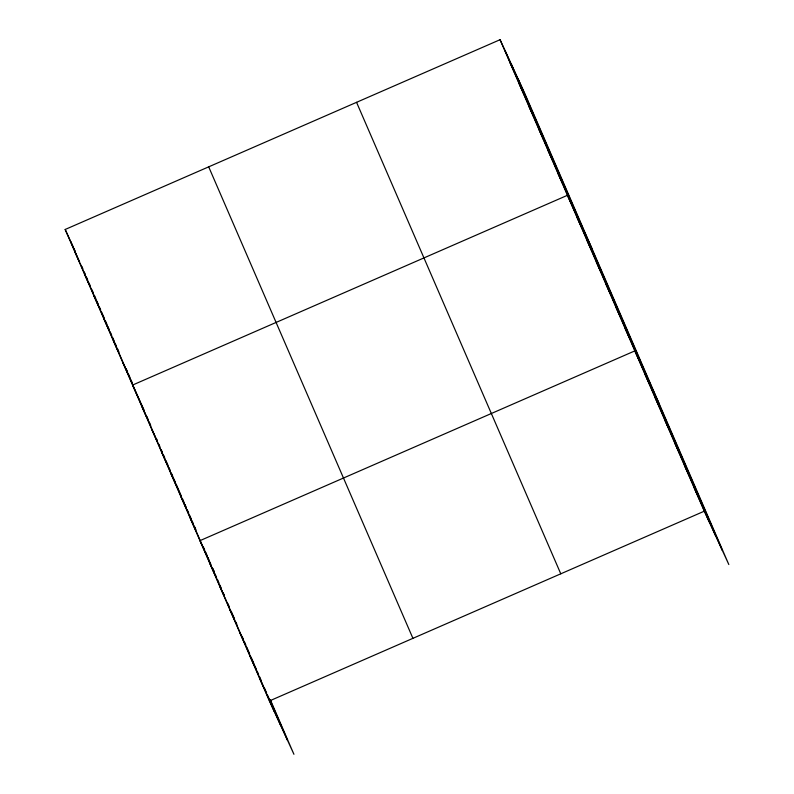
<?xml version="1.0" encoding="UTF-8"?>
<svg xmlns="http://www.w3.org/2000/svg" width="794" height="794" viewBox="0 0 794 794"><rect width="100%" height="100%" fill="white"/><g stroke="black" fill="none" stroke-linecap="round" stroke-linejoin="round"><path stroke-width="1.19" d="M270.317 699.772L293.939 754.3L269.404 700.963L65.177 229.476L500.061 39.7L524.596 93.037L728.823 564.524L704.288 511.187L500.061 39.7M269.404 700.963L704.288 511.187M509.688 61.932L514.601 72.601M519.316 84.154L524.229 94.833M528.943 106.386L533.856 117.055M538.58 128.608L543.483 139.287M548.207 150.84L553.11 161.51M557.835 173.062L562.738 183.742M591.987 248.631L567.462 195.294L132.568 385.07L140.717 402.776M577.089 217.516L581.992 228.196M586.716 239.748L591.619 250.418M596.344 261.97L601.256 272.65M605.971 284.202L610.884 294.882M615.598 306.434L620.511 317.104M625.225 328.656L630.138 339.336M659.387 404.215L634.853 350.888L199.969 540.654L208.117 558.371M644.778 373.785L649.681 384.465M654.693 396.682L659.606 407.362M664.608 419.589L669.521 430.259M674.533 442.486L679.446 453.166M684.448 465.393L689.361 476.063M694.373 488.29L699.276 498.969M65.177 229.476L70.09 240.145M70.547 241.158L73.326 247.182M73.792 248.194L75.172 251.212M74.805 251.698L79.718 262.377L70.567 241.257M84.432 273.93L89.345 284.599M94.059 296.152L98.972 306.831M103.686 318.384L108.599 329.053M113.314 340.606L118.227 351.285M122.941 362.838L127.854 373.517M141.183 403.789L143.962 409.813M142.205 407.292L147.108 417.972L80.194 263.489M151.833 429.524L156.736 440.194M161.46 451.746L166.363 462.426M171.087 473.978L175.99 484.648M180.714 496.2L185.617 506.88M190.342 518.432L195.245 529.102M209.507 561.388L210.886 564.405M212.782 568.514L214.211 571.63M209.884 563.561L214.797 574.231M219.809 586.458L224.226 596.066M229.724 609.365L234.637 620.035M239.649 632.262L244.552 642.932M249.564 655.159L254.477 665.838M259.489 678.066L264.392 688.735M518.125 78.953L722.341 550.45M511.445 64.453L715.672 535.94M504.974 50.379L709.201 521.866M356.556 102.327L560.782 573.814M208.693 166.849L412.92 638.336M269.98 699.871L287.458 740.226M81.861 266.447L82.824 268.67M84.263 272.005L85.226 274.228M86.675 277.563L87.638 279.786M89.077 283.121L90.04 285.344M91.965 289.79L93.414 293.125M94.377 295.348L95.816 298.683M96.779 300.906L98.228 304.241M99.19 306.464L100.63 309.799M101.592 312.022L104.48 318.682M105.443 320.905L106.892 324.24M107.855 326.463L109.294 329.798M110.257 332.021L111.706 335.356M112.669 337.579L114.108 340.914M115.07 343.137L116.52 346.472M117.482 348.695L118.921 352.03M126.147 368.694L127.586 372.029M128.549 374.252L129.998 377.587M130.96 379.81L132.409 383.145M146.85 416.483L148.289 419.818M149.252 422.041L150.701 425.376M156.478 438.715L157.44 440.938M158.879 444.273L159.842 446.496M161.291 449.831L162.254 452.054M163.693 455.389L164.656 457.612M166.105 460.937L168.03 465.383M168.993 467.606L170.432 470.941M171.395 473.164L172.844 476.499M173.807 478.722L175.246 482.057M176.208 484.28L181.508 496.508M182.471 498.731L183.91 502.066M184.873 504.289L186.322 507.614M187.285 509.837L188.724 513.172M189.687 515.395L191.136 518.73M192.098 520.953L193.538 524.288M194.5 526.511L195.949 529.846M203.165 546.52L204.614 549.855M205.577 552.078L207.016 555.403M207.978 557.626L209.427 560.961M212.772 568.683L214.191 571.958M215.134 574.131L216.544 577.407M217.496 579.59L218.906 582.856M219.859 585.039L221.268 588.314M223.164 592.671L224.107 594.855M227.888 603.579L229.297 606.854M231.193 611.211L234.498 618.844M235.917 622.119L236.86 624.302M242.051 636.292L243.47 639.567M244.413 641.751L245.832 645.016M246.775 647.199L249.614 653.74M251.033 657.015L253.862 663.556M254.805 665.739L256.224 669.014M257.167 671.188L258.586 674.463M259.529 676.647L260.948 679.912M264.253 687.544L266.615 693.003M267.558 695.187L280.788 725.716M147.595 419.083L224.245 596.046M224.712 597.138L274.317 711.642"/></g></svg>
